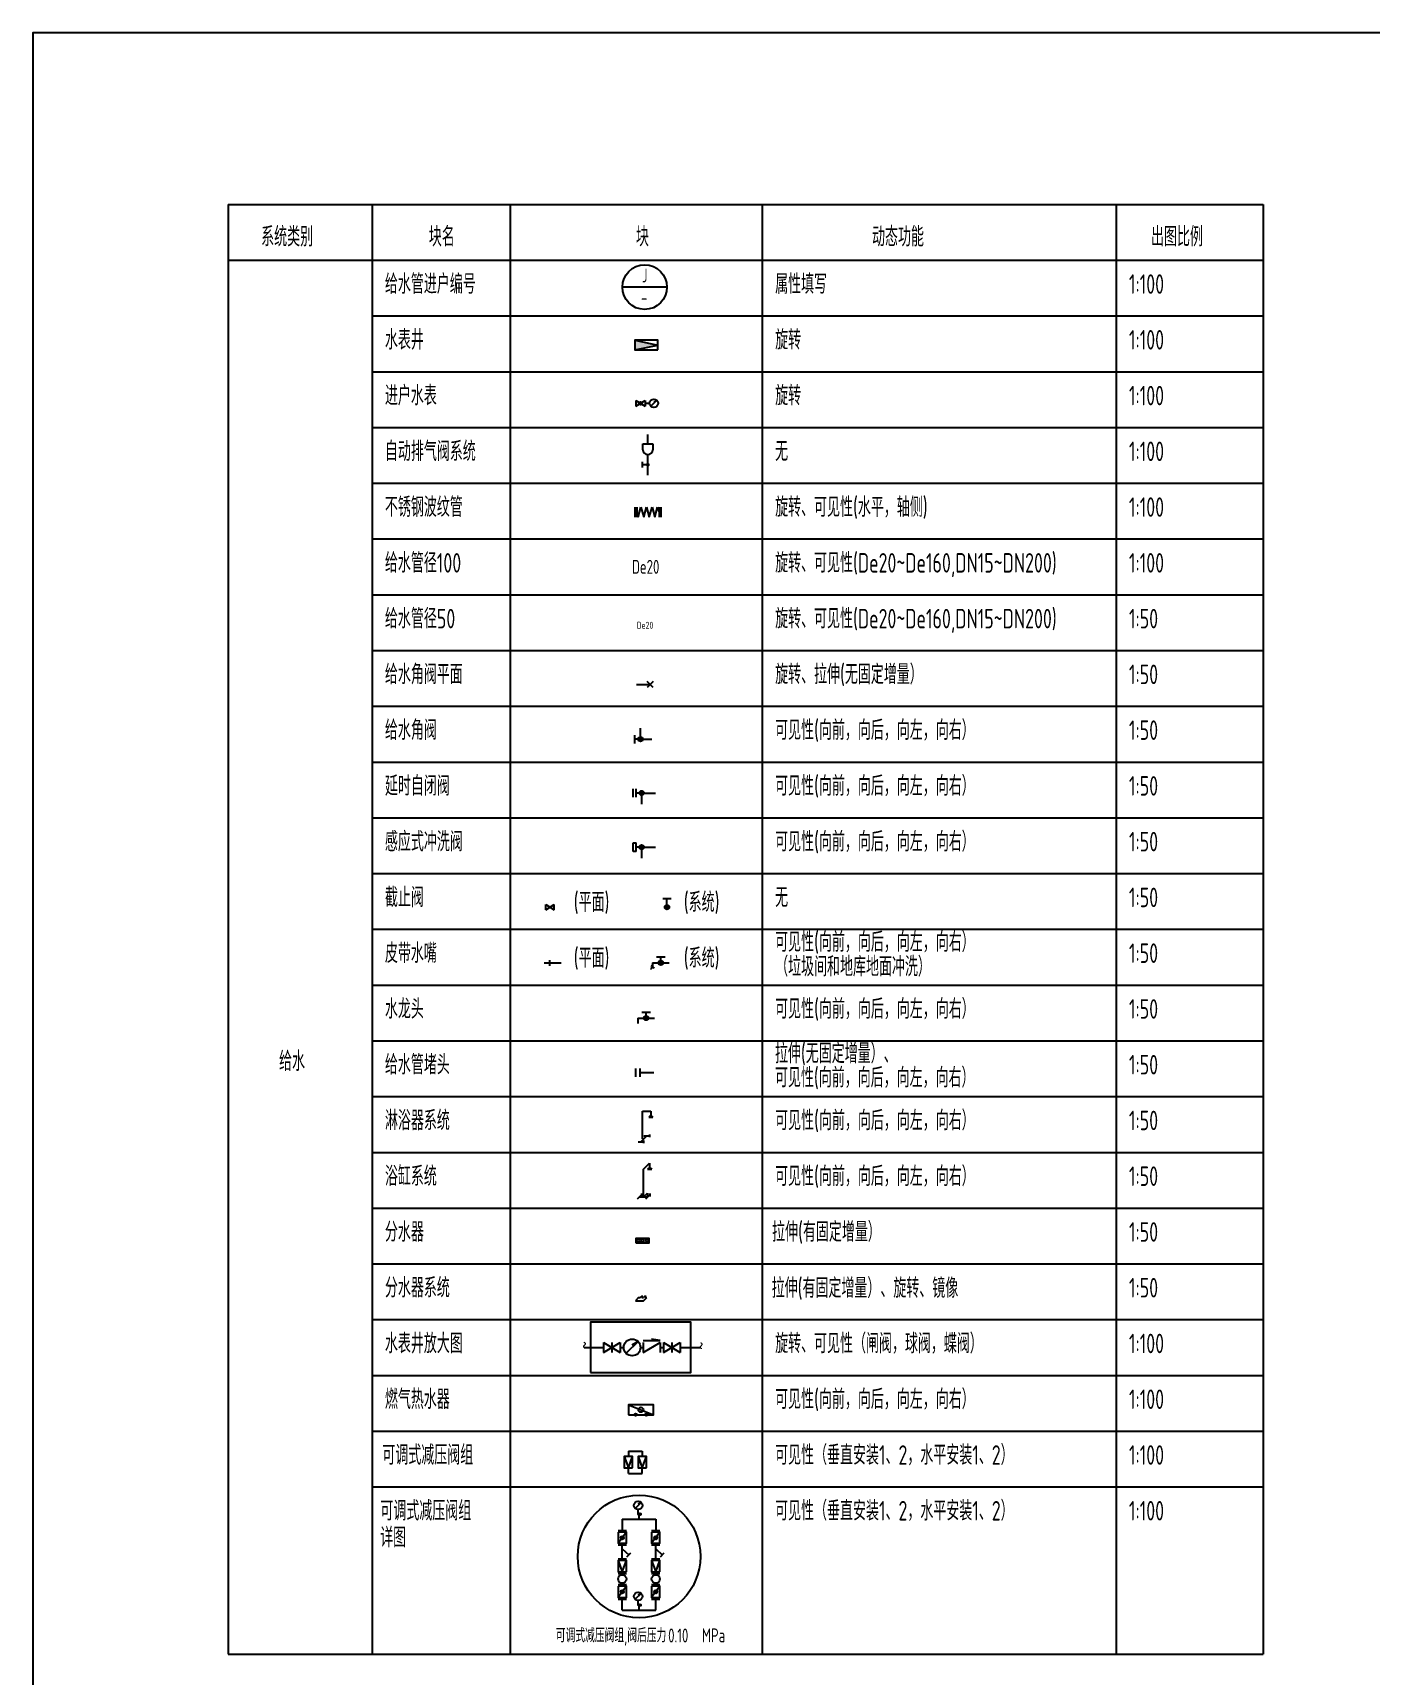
# Model space of a CAD drawing. Header units: millimetres. Extents: x -527844 to 417903, y -219119 to 112527.
# Drawn here: x 287691 to 311674, y 57373 to 86827 of the extents above; entities that cross this region are included whole.
import ezdxf
from ezdxf.enums import TextEntityAlignment as Align

# ---------------------------------------------------------------- set-up
doc = ezdxf.new("R2010")
doc.units = ezdxf.units.MM
doc.header["$LTSCALE"] = 1000
doc.header["$MEASUREMENT"] = 0
doc.linetypes.add('CENTER2', pattern=[1.125, 0.75, -0.125, 0.125, -0.125])
for name, color, linetype in [('W-NOTE', 40, 'Continuous'), ('W-WSUP-COOL-PIPE', 3, 'Continuous'), ('W-WSUP-DIMS', 41, 'Continuous'), ('W-WSUP-EQPM', 40, 'Continuous'), ('W-WSUP-NOTE', 40, 'Continuous')]:
    doc.layers.add(name, color=color, linetype=linetype)
doc.styles.add('TH-STYLE1', font='', dxfattribs={"width": 0.8})
doc.styles.add('TH-STYLE3', font='tssdeng.shx', dxfattribs={"width": 0.7, "bigfont": 'tssdchn.shx'})
doc.styles.get('TH-STYLE1').set_extended_font_data('STFangsong')

# ---------------------------------------------------------------- blocks, each defined once
blk = doc.blocks.new('*U194')
blk.add_hatch(color=256).paths.add_polyline_path([(-410, 85), (-410, -85), (0, 0)])
for p in [(-410, 85), (-410, -85)]:
    blk.add_line(p, (0, 0))
blk.add_lwpolyline([(0, -85), (0, 85), (-410, 85), (-410, -85)], close=True)
blk = doc.blocks.new('*U195')
at = {"layer": 'W-WSUP-EQPM'}
h = blk.add_hatch(color=256, dxfattribs=at)
h.paths.add_polyline_path([(106, 14, 0.56619), (60, 14), (83, 0)])
h.paths.add_polyline_path([(60, 14, 0.135933), (57, 0, 0.135933), (60, -14), (83, 0)])
h.paths.add_polyline_path([(60, -14, 0.56619), (106, -14), (83, 0)])
h.paths.add_polyline_path([(106, -14, 0.135933), (110, 0, 0.135933), (106, 14), (83, 0)])
at = {"layer": 'W-WSUP-COOL-PIPE'}
blk.add_line((167, 0), (250, 0), dxfattribs=at)
at = {"layer": 'W-WSUP-EQPM'}
for p, q in [((0, 50), (0, -50)), ((0, 50), (167, -50)), ((0, -50), (167, 50)), ((167, 50), (167, -50)), ((378, 53), (272, -53)), ((378, 53), (323, 20))]:
    blk.add_line(p, q, dxfattribs=at)
for centre, radius in [((83, 0), 26.7), ((325, 0), 75)]:
    blk.add_circle(centre, radius, dxfattribs=at)
blk = doc.blocks.new('自动排气阀系统')
at = {"layer": 'W-WSUP-COOL-PIPE'}
for p, q in [((0, 563), (0, 732)), ((0, 0), (0, 373))]:
    blk.add_line(p, q, dxfattribs=at)
at = {"layer": 'W-WSUP-EQPM'}
for p, q in [((-92, 456), (-92, 563)), ((-92, 563), (92, 563)), ((92, 563), (92, 456)), ((-100, 237), (-100, 137)), ((0, 187), (-100, 187))]:
    blk.add_line(p, q, dxfattribs=at)
at = {"layer": 'W-WSUP-EQPM', "const_width": 33.8}
blk.add_lwpolyline([(-12, 175, -1), (12, 199, -1)], format="xyb", close=True, dxfattribs=at)
at = {"layer": 'W-WSUP-EQPM'}
blk.add_arc((0, 466), 92.5, 186.0401, 353.9599, dxfattribs=at)
blk = doc.blocks.new('*U180')
for p, q in [((0, 90), (0, -90)), ((35, 90), (35, -90)), ((60, -90), (110, 90)), ((110, 90), (160, -90)), ((160, -90), (210, 90)), ((210, 90), (260, -90)), ((260, -90), (310, 90)), ((310, 90), (360, -90)), ((360, -90), (410, 90)), ((410, 90), (435, 0)), ((435, 90), (435, -90)), ((470, 90), (470, -90)), ((35, 0), (60, -90))]:
    blk.add_line(p, q)
blk = doc.blocks.new('*U292')
at = {"layer": 'W-WSUP-DIMS', "style": 'TH-STYLE3', "width": 0.7}
blk.add_text('De20', height=250, dxfattribs=at).set_placement((41, 23))
blk = doc.blocks.new('*U293')
at = {"layer": 'W-WSUP-DIMS', "style": 'TH-STYLE3', "width": 0.7}
blk.add_text('De20', height=125, dxfattribs=at).set_placement((41, 23))
blk = doc.blocks.new('*U196')
at = {"layer": 'W-WSUP-COOL-PIPE'}
blk.add_line((0, 0), (250, 0), dxfattribs=at)
at = {"layer": 'W-WSUP-EQPM'}
for p, q in [((303, -53), (197, 53)), ((303, 53), (197, -53))]:
    blk.add_line(p, q, dxfattribs=at)
blk = doc.blocks.new('*U255')
at = {"layer": 'W-WSUP-EQPM'}
h = blk.add_hatch(color=256, dxfattribs=at)
h.paths.add_polyline_path([(-160, 0, -0.198912), (-172, -28), (-200, 0), (-200, 40, -0.414214)])
h.paths.add_polyline_path([(-200, 0), (-228, 28, -0.198912), (-200, 40)])
h.paths.add_polyline_path([(-172, -28, -0.668179), (-240, 0, -0.198912), (-228, 28), (-200, 0)])
at = {"layer": 'W-WSUP-COOL-PIPE'}
for q in [(-200, 200), (0, 0)]:
    blk.add_line((-200, 0), q, dxfattribs=at)
at = {"layer": 'W-WSUP-EQPM'}
for p, q in [((-300, -75), (-300, 75)), ((-200, 0), (-300, 0))]:
    blk.add_line(p, q, dxfattribs=at)
blk.add_circle((-200, 0), 40, dxfattribs=at)
blk = doc.blocks.new('*U225')
at = {"layer": 'W-WSUP-EQPM'}
h = blk.add_hatch(color=256, dxfattribs=at)
h.paths.add_polyline_path([(-210, 0, -0.198912), (-222, -28), (-250, 0), (-250, 40, -0.414214)])
h.paths.add_polyline_path([(-250, 0), (-278, 28, -0.198912), (-250, 40)])
h.paths.add_polyline_path([(-222, -28, -0.668179), (-290, 0, -0.198912), (-278, 28), (-250, 0)])
at = {"layer": 'W-WSUP-COOL-PIPE'}
for q in [(-250, -200), (0, 0)]:
    blk.add_line((-250, 0), q, dxfattribs=at)
at = {"layer": 'W-WSUP-EQPM'}
for p, q in [((-400, -75), (-400, 75)), ((-350, -75), (-350, 75)), ((-250, 0), (-350, 0))]:
    blk.add_line(p, q, dxfattribs=at)
blk.add_circle((-250, 0), 40, dxfattribs=at)
blk = doc.blocks.new('*U187')
at = {"layer": 'W-WSUP-COOL-PIPE'}
blk.add_line((0, 0), (-250, 0), dxfattribs=at)
at = {"layer": 'W-WSUP-EQPM'}
for p, q in [((-325, -75), (-325, 75)), ((-250, -75), (-250, 75))]:
    blk.add_line(p, q, dxfattribs=at)
blk = doc.blocks.new('*U188')
at = {"layer": 'W-WSUP-EQPM'}
for p, q in [((78, 53), (78, 553)), ((78, 553), (228, 553)), ((228, 478), (191, 443)), ((191, 443), (266, 443)), ((228, 553), (228, 553)), ((228, 553), (228, 553)), ((228, 553), (228, 478)), ((228, 478), (266, 443)), ((0, 0), (100, 0)), ((50, 0), (156, 106)), ((78, 53), (103, 53)), ((100, 25), (100, -25)), ((106, 106), (206, 106)), ((206, 131), (206, 81))]:
    blk.add_line(p, q, dxfattribs=at)
blk = doc.blocks.new('*U189')
at = {"layer": 'W-WSUP-EQPM'}
for p, q in [((110, 535), (216, 641)), ((216, 641), (216, 641)), ((216, 641), (216, 641)), ((216, 641), (216, 566)), ((110, 36), (110, 535)), ((216, 566), (179, 531)), ((179, 531), (254, 531)), ((216, 566), (254, 531)), ((0, 0), (71, 71)), ((35, 35), (185, 35)), ((71, 96), (71, 46)), ((110, 35), (181, 106)), ((150, 0), (221, 71)), ((181, 106), (181, 56)), ((221, 96), (221, 46))]:
    blk.add_line(p, q, dxfattribs=at)
blk = doc.blocks.new('*U190')
at = {"layer": 'W-WSUP-EQPM'}
blk.add_lwpolyline([(0, -80), (240, -80), (240, 0), (0, 0)], close=True, dxfattribs=at)
for centre in [(40, -40), (120, -40), (120, -40), (200, -40)]:
    blk.add_circle(centre, 25, dxfattribs=at)
blk = doc.blocks.new('*U191')
at = {"layer": 'W-WSUP-EQPM'}
for p, q in [((57, 57), (0, 0)), ((0, 0), (145, 0)), ((57, 57), (86, 57)), ((106, 77), (86, 57)), ((135, 77), (106, 77)), ((115, 57), (135, 77)), ((115, 57), (144, 57)), ((164, 77), (144, 57)), ((164, 77), (144, 57)), ((145, 0), (202, 57)), ((193, 77), (164, 77)), ((193, 77), (164, 77)), ((173, 57), (193, 77)), ((173, 57), (193, 77)), ((173, 57), (202, 57)), ((173, 57), (202, 57))]:
    blk.add_line(p, q, dxfattribs=at)
blk = doc.blocks.new('止回阀')
for p, q in [((0, 126), (300, 126)), ((0, 90), (0, -90)), ((0, -90), (300, 90)), ((300, 126), (150, 150)), ((300, 90), (300, -90))]:
    blk.add_line(p, q)
blk = doc.blocks.new('闸阀')
for p, q in [((0, 90), (0, -90)), ((0, 90), (300, -90)), ((0, -90), (300, 90)), ((150, 90), (150, -90)), ((300, 90), (300, -90))]:
    blk.add_line(p, q)
blk = doc.blocks.new('*U192')
blk.add_lwpolyline([(0, -450), (1800, -450), (1800, 450), (0, 450)], close=True)
at = {"layer": 'W-WSUP-COOL-PIPE'}
for p, q in [((-116, 0), (233, 0)), ((533, 0), (595, 0)), ((895, 0), (945, 0)), ((1245, 0), (1307, 0)), ((1607, 0), (1978, 0))]:
    blk.add_line(p, q, dxfattribs=at)
at = {"layer": 'W-WSUP-EQPM'}
for q in [(639, -106), (741, 41)]:
    blk.add_line((851, 106), q, dxfattribs=at)
blk.add_circle((745, 0), 150, dxfattribs=at)
for name, p in [('闸阀', (233, 0)), ('止回阀', (945, 0)), ('闸阀', (1307, 0))]:
    blk.add_blockref(name, p, dxfattribs=at)
at = {"layer": 'W-NOTE', "style": 'TH-STYLE1', "width": 0.8}
for p in [(-235, 108), (1858, 99)]:
    blk.add_text('~', height=250, rotation=270, dxfattribs=at).set_placement(p)
blk = doc.blocks.new('*U209')
at = {"layer": 'W-WSUP-COOL-PIPE'}
for p, q in [((0, 400), (250, 400)), ((0, 400), (0, 300)), ((250, 400), (250, 300)), ((0, 0), (0, 100)), ((0, 0), (250, 0)), ((250, 0), (250, 100))]:
    blk.add_line(p, q, dxfattribs=at)
at = {"layer": 'W-WSUP-EQPM'}
for p, q in [((-75, 300), (0, 100)), ((0, 100), (75, 300)), ((175, 300), (250, 100)), ((250, 100), (325, 300))]:
    blk.add_line(p, q, dxfattribs=at)
for points in [[(75, 100), (75, 300), (-75, 300), (-75, 100)], [(325, 100), (325, 300), (175, 300), (175, 100)]]:
    blk.add_lwpolyline(points, close=True, dxfattribs=at)
blk = doc.blocks.new('燃气热水器')
at = {"ltscale": 0.7}
blk.add_line((-9.8, 3), (9.8, -4.9), dxfattribs=at)
blk.add_lwpolyline([(-9.8, -4.9), (9.8, -4.9), (9.8, 3), (-9.8, 3)], close=True, dxfattribs=at)
for centre, radius in [((0, -1), 1.97), ((-4.2, -4.9), 0.923), ((4.2, -4.9), 0.923)]:
    blk.add_circle(centre, radius, dxfattribs=at)
blk = doc.blocks.new('给水进户管编号')
at = {"layer": 'W-WSUP-EQPM'}
blk.add_circle((0, 400), 400, dxfattribs=at)
at = {"layer": 'W-WSUP-NOTE'}
blk.add_line((400, 400), (-400, 400), dxfattribs=at)
at = {"layer": 'W-WSUP-NOTE', "style": 'TH-STYLE3', "width": 0.7}
blk.add_text('J', height=250, dxfattribs=at).set_placement((0, 609), align=Align.MIDDLE)
at = {"layer": 'W-WSUP-NOTE', "style": 'TH-STYLE3', "width": 0.7, "flags": 8}
blk.add_attdef('-', text='', height=250, dxfattribs=at).set_placement((-8, 88), align=Align.CENTER)
blk = doc.blocks.new('*U291')
at = {"layer": 'W-WSUP-EQPM'}
h = blk.add_hatch(color=256, dxfattribs=at)
h.paths.add_polyline_path([(-15, 1274, 0.135933), (0, 1270, 0.760667), (15, 1326)])
h.paths.add_polyline_path([(15, 1326, 0.135933), (0, 1330, 0.760667), (-15, 1274)])
h = blk.add_hatch(color=256, dxfattribs=at)
h.paths.add_polyline_path([(585, 1274, 0.135933), (600, 1270, 0.760667), (615, 1326)])
h.paths.add_polyline_path([(615, 1326, 0.135933), (600, 1330, 0.760667), (585, 1274)])
h = blk.add_hatch(color=256, dxfattribs=at)
h.paths.add_polyline_path([(-15, 304, 0.135933), (0, 300, 0.760667), (15, 356)])
h.paths.add_polyline_path([(15, 356, 0.135933), (0, 360, 0.760667), (-15, 304)])
h = blk.add_hatch(color=256, dxfattribs=at)
h.paths.add_polyline_path([(585, 304, 0.135933), (600, 300, 0.760667), (615, 356)])
h.paths.add_polyline_path([(615, 356, 0.135933), (600, 360, 0.760667), (585, 304)])
at = {"layer": 'W-WSUP-COOL-PIPE'}
for p, q in [((0, 1630), (600, 1630)), ((0, 1630), (0, 1430)), ((600, 1630), (600, 1430)), ((0, 0), (0, 200)), ((0, 0), (600, 0)), ((600, 0), (600, 200))]:
    blk.add_line(p, q, dxfattribs=at)
at = {"layer": 'W-WSUP-EQPM'}
for p, q in [((338, 1932), (232, 1826)), ((338, 1932), (283, 1899)), ((-75, 1430), (75, 1430)), ((75, 1400), (-75, 1200)), ((525, 1430), (675, 1430)), ((675, 1400), (525, 1200)), ((-75, 1170), (75, 1170)), ((-75, 920), (75, 920)), ((-75, 890), (0, 690)), ((0, 920), (0, 1170)), ((0, 1101), (118, 990)), ((0, 690), (75, 890)), ((83, 955), (154, 1026)), ((525, 1170), (675, 1170)), ((525, 920), (675, 920)), ((525, 890), (600, 690)), ((600, 920), (600, 1170)), ((600, 1101), (718, 990)), ((600, 690), (675, 890)), ((683, 955), (754, 1026)), ((-75, 660), (75, 660)), ((525, 660), (675, 660)), ((-75, 460), (75, 460)), ((75, 430), (-75, 230)), ((338, 302), (232, 196)), ((338, 302), (283, 269)), ((525, 460), (675, 460)), ((675, 430), (525, 230)), ((-75, 200), (75, 200)), ((525, 200), (675, 200))]:
    blk.add_line(p, q, dxfattribs=at)
for points in [[(-75, 1400), (-75, 1200), (75, 1200), (75, 1400)], [(525, 1400), (525, 1200), (675, 1200), (675, 1400)], [(75, 690), (75, 890), (-75, 890), (-75, 690)], [(675, 690), (675, 890), (525, 890), (525, 690)], [(-75, 430), (-75, 230), (75, 230), (75, 430)], [(525, 430), (525, 230), (675, 230), (675, 430)]]:
    blk.add_lwpolyline(points, close=True, dxfattribs=at)
for centre, radius in [((301, 964), 1100), ((285, 1879), 75), ((0, 1300), 30), ((600, 1300), 30), ((0, 560), 75), ((600, 560), 75), ((0, 330), 30), ((285, 249), 75), ((600, 330), 30)]:
    blk.add_circle(centre, radius, dxfattribs=at)
for points in [[(300, 1630), (300, 1707), (300, 1732), (332, 1732), (332, 1711), (312, 1705), (290, 1713), (285, 1737), (285, 1804)], [(300, 0), (300, 77), (300, 102), (332, 102), (332, 81), (312, 75), (290, 83), (285, 107), (285, 174)]]:
    blk.add_spline(points, degree=3, dxfattribs=at)
at = {"layer": 'W-WSUP-EQPM', "style": 'TH-STYLE3', "width": 0.7}
blk.add_attdef('YL', (965, -579), '', height=250, dxfattribs=at)
at = {"layer": 'W-WSUP-NOTE', "style": 'TH-STYLE3', "width": 0.7}
blk.add_text('可调式减压阀组,阀后压力      MPa', height=250, dxfattribs=at).set_placement((-1192, -576))
blk = doc.blocks.new('*U186')
at = {"layer": 'W-WSUP-EQPM'}
h = blk.add_hatch(color=256, dxfattribs=at)
h.paths.add_polyline_path([(-150, -40, 0.198912), (-122, -28), (-150, 0), (-190, 0, 0.414214)])
h.paths.add_polyline_path([(-150, 0), (-178, 28, 0.198912), (-190, 0)])
h.paths.add_polyline_path([(-122, -28, 0.668179), (-150, 40, 0.198912), (-178, 28), (-150, 0)])
at = {"layer": 'W-WSUP-COOL-PIPE'}
for q in [(0, 0), (-300, -100)]:
    blk.add_line((-300, 0), q, dxfattribs=at)
at = {"layer": 'W-WSUP-EQPM'}
for p, q in [((-75, 100), (-225, 100)), ((-150, 0), (-150, 100))]:
    blk.add_line(p, q, dxfattribs=at)
blk.add_circle((-150, 0), 40, dxfattribs=at)
blk = doc.blocks.new('*U223')
at = {"layer": 'W-WSUP-COOL-PIPE'}
blk.add_line((-300, 0), (0, 0), dxfattribs=at)
at = {"layer": 'W-WSUP-EQPM'}
blk.add_line((-200, -50), (-200, 50), dxfattribs=at)
blk = doc.blocks.new('*U258')
at = {"layer": 'W-WSUP-EQPM'}
h = blk.add_hatch(color=256, dxfattribs=at)
h.paths.add_polyline_path([(-150, -40, 0.198912), (-122, -28), (-150, 0), (-190, 0, 0.414214)])
h.paths.add_polyline_path([(-150, 0), (-178, 28, 0.198912), (-190, 0)])
h.paths.add_polyline_path([(-122, -28, 0.668179), (-150, 40, 0.198912), (-178, 28), (-150, 0)])
at = {"layer": 'W-WSUP-COOL-PIPE'}
for q in [(0, 0), (-300, -70)]:
    blk.add_line((-300, 0), q, dxfattribs=at)
at = {"layer": 'W-WSUP-EQPM'}
for p, q in [((-75, 100), (-225, 100)), ((-150, 0), (-150, 100))]:
    blk.add_line(p, q, dxfattribs=at)
blk.add_circle((-150, 0), 40, dxfattribs=at)
at = {"layer": 'W-WSUP-NOTE', "linetype": 'CENTER2'}
for p, q in [((-308, -97), (-329, -96)), ((-329, -96), (-323, -102)), ((-327, -108), (-329, -108)), ((-329, -108), (-328, -109)), ((-328, -109), (-329, -109)), ((-329, -109), (-329, -110)), ((-329, -110), (-329, -110)), ((-329, -110), (-329, -110)), ((-329, -110), (-329, -110)), ((-328, -48), (-272, -92)), ((-323, -102), (-328, -104)), ((-328, -104), (-324, -105)), ((-324, -105), (-328, -106)), ((-328, -106), (-327, -108)), ((-272, -92), (-320, -78)), ((-320, -78), (-308, -97))]:
    blk.add_line(p, q, dxfattribs=at)
blk = doc.blocks.new('*U227')
at = {"layer": 'W-WSUP-EQPM'}
h = blk.add_hatch(color=256, dxfattribs=at)
h.paths.add_polyline_path([(-210, 0, -0.198912), (-222, -28), (-250, 0), (-250, 40, -0.414214)])
h.paths.add_polyline_path([(-250, 0), (-278, 28, -0.198912), (-250, 40)])
h.paths.add_polyline_path([(-222, -28, -0.668179), (-290, 0, -0.198912), (-278, 28), (-250, 0)])
at = {"layer": 'W-WSUP-COOL-PIPE'}
for q in [(-250, -200), (0, 0)]:
    blk.add_line((-250, 0), q, dxfattribs=at)
at = {"layer": 'W-WSUP-EQPM'}
for p, q in [((-400, -75), (-400, 75)), ((-350, -75), (-350, 75)), ((-250, 0), (-350, 0))]:
    blk.add_line(p, q, dxfattribs=at)
at = {"layer": 'W-WSUP-EQPM', "linetype": 'CENTER2'}
for p, q in [((-400, 75), (-350, 75)), ((-350, -75), (-400, -75))]:
    blk.add_line(p, q, dxfattribs=at)
at = {"layer": 'W-WSUP-EQPM'}
blk.add_circle((-250, 0), 40, dxfattribs=at)
blk = doc.blocks.new('截止阀')
at = {"layer": 'W-WSUP-EQPM'}
for p, q in [((-75, -50), (-75, 50)), ((75, -50), (75, 50))]:
    blk.add_line(p, q, dxfattribs=at)
at = {"layer": 'W-WSUP-EQPM', "linetype": 'CENTER2'}
for p, q in [((-75, 50), (75, -50)), ((-75, -50), (75, 50))]:
    blk.add_line(p, q, dxfattribs=at)
blk = doc.blocks.new('截止阀系统')
at = {"layer": 'W-WSUP-EQPM'}
h = blk.add_hatch(color=256, dxfattribs=at)
h.paths.add_polyline_path([(0, -40, 0.198912), (28, -28), (0, 0), (-40, 0, 0.414214)])
h.paths.add_polyline_path([(0, 0), (-28, 28, 0.198912), (-40, 0)])
h.paths.add_polyline_path([(28, -28, 0.668179), (0, 40, 0.198912), (-28, 28), (0, 0)])
for p, q in [((75, 150), (-75, 150)), ((0, 0), (0, 150))]:
    blk.add_line(p, q, dxfattribs=at)
blk.add_circle((0, 0), 40, dxfattribs=at)
blk = doc.blocks.new('*U268')
at = {"layer": 'W-NOTE'}
blk.add_lwpolyline([(0, 0), (1146, 0), (1146, 574), (0, 574)], close=True, dxfattribs=at)

msp = doc.modelspace()

# ---------------------------------------------------------------- linework, layer by layer
for p, q in [((291196.89, 83749.28), (309753.15, 83749.28)), ((291196.89, 83749.28), (291196.89, 57749.28)), ((293773.9, 83749.28), (293773.9, 57749.28)), ((296252.91, 83749.28), (296252.91, 57749.28)), ((300771.98, 83749.28), (300771.98, 57749.28)), ((307116.63, 83749.28), (307116.63, 57749.28)), ((309753.15, 83749.28), (309753.15, 57749.28)), ((291196.89, 82749.28), (309753.15, 82749.28)), ((293773.9, 81749.28), (309753.15, 81749.28)), ((293773.9, 80749.28), (309753.15, 80749.28)), ((293773.9, 79749.28), (309753.15, 79749.28)), ((293773.9, 78749.28), (309753.15, 78749.28)), ((293773.9, 77749.28), (309753.15, 77749.28)), ((293773.9, 76749.28), (309753.15, 76749.28)), ((293773.9, 75749.28), (309753.15, 75749.28)), ((293773.9, 74749.28), (309753.15, 74749.28)), ((293773.9, 73749.28), (309753.15, 73749.28)), ((293773.9, 72749.28), (309753.15, 72749.28)), ((293773.9, 71749.28), (309753.15, 71749.28)), ((293773.9, 70749.28), (309753.15, 70749.28)), ((293773.9, 69749.28), (309753.15, 69749.28)), ((293773.9, 68749.28), (309753.15, 68749.28)), ((293773.9, 67749.28), (309753.15, 67749.28)), ((293773.9, 66749.28), (309753.15, 66749.28)), ((293773.9, 65749.28), (309753.15, 65749.28)), ((293773.9, 64749.28), (309753.15, 64749.28)), ((293773.9, 63749.28), (309753.15, 63749.28)), ((293773.9, 62749.28), (309753.15, 62749.28)), ((293773.9, 61749.28), (309753.15, 61749.28)), ((293773.9, 60749.28), (309753.15, 60749.28)), ((291196.89, 57749.28), (309753.15, 57749.28))]:
    msp.add_line(p, q)

# ---------------------------------------------------------------- block references
ref = msp.add_blockref('*U291', (298262, 58538.04))
ref.add_attrib('YL', '0.10', (299084.64, 57959.06), dxfattribs={"layer": 'W-WSUP-EQPM', "height": 250, "style": 'TH-STYLE3', "width": 0.7})
at = {"layer": 'W-NOTE', "xscale": 100, "yscale": 100, "zscale": 100}
msp.add_blockref('*U268', (287691.48, 29426.82), dxfattribs=at)
at = {"layer": 'W-WSUP-DIMS'}
for name, p in [('*U292', (298392.92, 77102.04)), ('*U293', (298478.96, 76116.28))]:
    msp.add_blockref(name, p, dxfattribs=at)
at = {"layer": 'W-WSUP-EQPM'}
ref = msp.add_blockref('给水进户管编号', (298663.36, 81866.24), dxfattribs=at)
ref.add_attrib('-', '-', dxfattribs={"layer": 'W-WSUP-NOTE', "height": 250, "style": 'TH-STYLE3', "width": 0.7}).set_placement((298654.94, 81953.76), align=Align.CENTER)
for name, p in [('*U194', (298896.75, 81227.82)), ('*U195', (298502.76, 80184.06)), ('自动排气阀系统', (298720.25, 78893.35)), ('*U180', (298485.72, 78232.4)), ('*U196', (298514.11, 75140.36)), ('*U255', (298789.74, 74158.62)), ('*U225', (298858.96, 73193.67)), ('*U227', (298858.96, 72222.77)), ('截止阀系统', (299063.65, 71146.73)), ('截止阀', (296963.35, 71146.73)), ('*U223', (297163.35, 70146.73)), ('*U258', (299103.1, 70146.73)), ('*U186', (298840.45, 69157.72)), ('*U187', (298830.3, 68175.75)), ('*U188', (298544.85, 66937.71)), ('*U189', (298535.45, 65913.69)), ('*U190', (298505.37, 65207.05)), ('*U191', (298497.96, 64088.13)), ('*U192', (297693.56, 63250.78)), ('*U209', (298370.97, 60991.55))]:
    msp.add_blockref(name, p, dxfattribs=at)
at = {"layer": 'W-WSUP-EQPM', "xscale": 22.84830000000101, "yscale": 22.84830000000101, "zscale": 22.84830000000101}
msp.add_blockref('燃气热水器', (298595.16, 62155.08), dxfattribs=at)

# ---------------------------------------------------------------- texts
at = {"layer": 'W-NOTE', "style": 'TH-STYLE3', "width": 0.7}
for s, p in [('系统类别', (291786.49, 82996.02)), ('块名', (294792.66, 82996.02)), ('块', (298507.55, 82996.02)), ('动态功能', (302740.76, 82996.02)), ('出图比例', (307744.53, 82996.02)), ('给水管进户编号', (294005.33, 82146.39)), ('属性填写', (301003.41, 82146.39)), ('1:100', (307348.07, 82146.39)), ('水表井', (294005.33, 81146.39)), ('旋转', (301003.41, 81146.39)), ('1:100', (307348.07, 81146.39)), ('进户水表', (294005.33, 80146.39)), ('旋转', (301003.41, 80146.39)), ('1:100', (307348.07, 80146.39)), ('自动排气阀系统', (294005.33, 79146.39)), ('无', (301003.41, 79146.39)), ('1:100', (307348.07, 79146.39)), ('不锈钢波纹管', (294005.33, 78146.39)), ('旋转、可见性(水平，轴侧)', (301003.41, 78146.39)), ('1:100', (307348.07, 78146.39)), ('给水管径100', (294005.33, 77146.39)), ('旋转、可见性(De20~De160,DN15~DN200)', (301003.41, 77146.39)), ('1:100', (307348.07, 77146.39)), ('给水管径50', (294005.33, 76146.39)), ('旋转、可见性(De20~De160,DN15~DN200)', (301003.41, 76146.39)), ('1:50', (307348.07, 76146.39)), ('给水角阀平面', (294005.33, 75146.39)), ('旋转、拉伸(无固定增量）', (301003.41, 75146.39)), ('1:50', (307348.07, 75146.39)), ('给水角阀', (294005.33, 74146.39)), ('可见性(向前，向后，向左，向右）', (301003.41, 74146.39)), ('1:50', (307348.07, 74146.39)), ('延时自闭阀', (294005.33, 73146.39)), ('可见性(向前，向后，向左，向右）', (301003.41, 73146.39)), ('1:50', (307348.07, 73146.39)), ('感应式冲洗阀', (294005.33, 72146.39)), ('可见性(向前，向后，向左，向右）', (301003.41, 72146.39)), ('1:50', (307348.07, 72146.39)), ('截止阀', (294005.33, 71146.39)), ('(平面)', (297391.18, 71059.83)), ('(系统)', (299365.02, 71059.83)), ('无', (301003.41, 71146.39)), ('1:50', (307348.07, 71146.39)), ('可见性(向前，向后，向左，向右）', (301003.41, 70346.39)), ('皮带水嘴', (294005.33, 70146.39)), ('(平面)', (297391.18, 70059.83)), ('(系统)', (299365.02, 70059.83)), ('1:50', (307348.07, 70146.39)), ('（垃圾间和地库地面冲洗）', (301003.41, 69905.49)), ('水龙头', (294005.33, 69146.39)), ('可见性(向前，向后，向左，向右）', (301003.41, 69146.39)), ('1:50', (307348.07, 69146.39)), ('拉伸(无固定增量）、', (301000.44, 68347.06)), ('给水', (292107.69, 68208.69)), ('给水管堵头', (294005.33, 68146.39)), ('1:50', (307348.07, 68146.39)), ('可见性(向前，向后，向左，向右）', (301000.44, 67914.85)), ('淋浴器系统', (294005.33, 67146.39)), ('可见性(向前，向后，向左，向右）', (301003.41, 67146.39)), ('1:50', (307348.07, 67146.39)), ('浴缸系统', (294005.33, 66146.39)), ('可见性(向前，向后，向左，向右）', (301003.41, 66146.39)), ('1:50', (307348.07, 66146.39)), ('分水器', (294005.33, 65146.39)), ('拉伸(有固定增量）', (300949.07, 65146.39)), ('1:50', (307348.07, 65146.39)), ('分水器系统', (294005.33, 64146.39)), ('拉伸(有固定增量）、旋转、镜像', (300941.31, 64139.72)), ('1:50', (307348.07, 64146.39)), ('水表井放大图', (294005.33, 63146.39)), ('旋转、可见性（闸阀，球阀，蝶阀）', (301003.41, 63146.39)), ('1:100', (307348.07, 63146.39)), ('燃气热水器', (294005.33, 62146.39)), ('可见性(向前，向后，向左，向右）', (301003.41, 62146.39)), ('1:100', (307348.07, 62146.39)), ('可调式减压阀组', (293959.63, 61146.39)), ('可见性（垂直安装1、2，水平安装1、2）', (301003.41, 61146.39)), ('1:100', (307348.07, 61146.39)), ('可调式减压阀组', (293924.23, 60146.39)), ('可见性（垂直安装1、2，水平安装1、2）', (301003.41, 60146.39)), ('1:100', (307348.07, 60146.39)), ('详图', (293919.55, 59667.67))]:
    msp.add_text(s, height=350, dxfattribs=at).set_placement(p)

doc.saveas('drawing.dxf')
